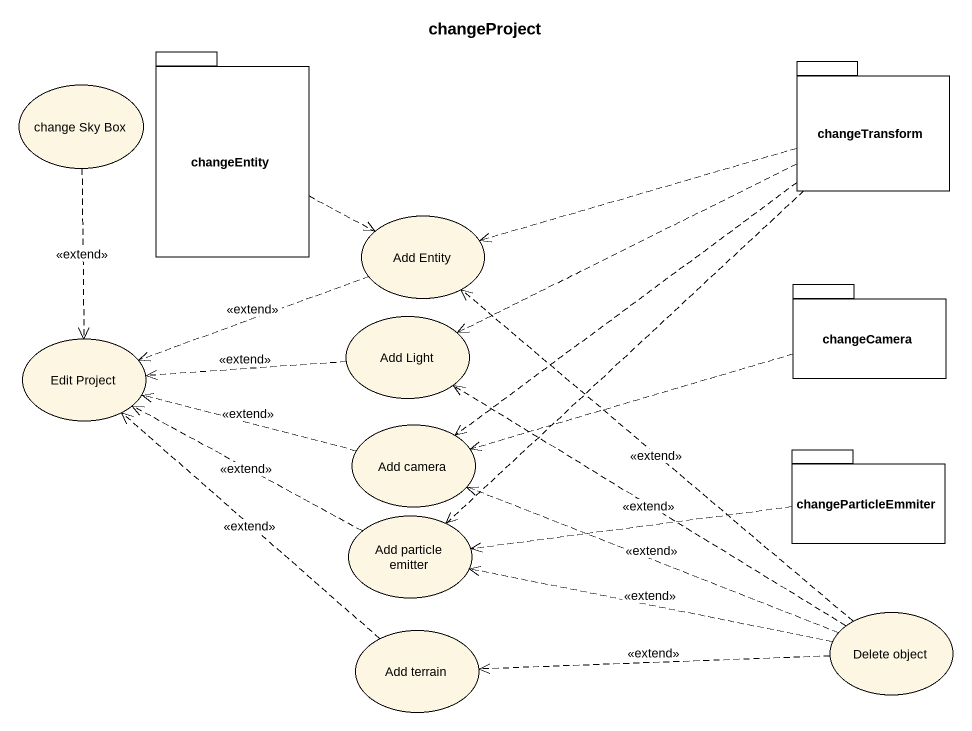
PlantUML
@startuml
title changeProject
usecase "change Sky Box" as change_Sky_Box
package changeEntity {
}
package changeTransform {
}
usecase "Add Entity" as Add_Entity
package changeCamera {
}
usecase "Edit Project" as Edit_Project
usecase "Add Light" as Add_Light
usecase "Add camera" as Add_camera
package changeParticleEmmiter {
}
usecase "Add particle emitter" as Add_particle_emitter
usecase "Add terrain" as Add_terrain
usecase "Delete object" as Delete_object
change_Sky_Box ..> Edit_Project : <<extend>>
changeEntity .right.> Add_Entity
changeTransform .left.> Add_Entity
changeTransform .left.> Add_Light
changeTransform ..> Add_camera
changeTransform ..> Add_particle_emitter
Add_Entity .left.> Edit_Project : <<extend>>
changeCamera .left.> Add_camera
Add_Light .left.> Edit_Project : <<extend>>
Add_camera .left.> Edit_Project : <<extend>>
changeParticleEmmiter .left.> Add_particle_emitter
Add_particle_emitter .left.> Edit_Project : <<extend>>
Add_terrain .up.> Edit_Project : <<extend>>
Delete_object .up.> Add_Entity : <<extend>>
Delete_object .up.> Add_Light : <<extend>>
Delete_object .left.> Add_camera : <<extend>>
Delete_object .left.> Add_particle_emitter : <<extend>>
Delete_object .left.> Add_terrain : <<extend>>
@enduml
